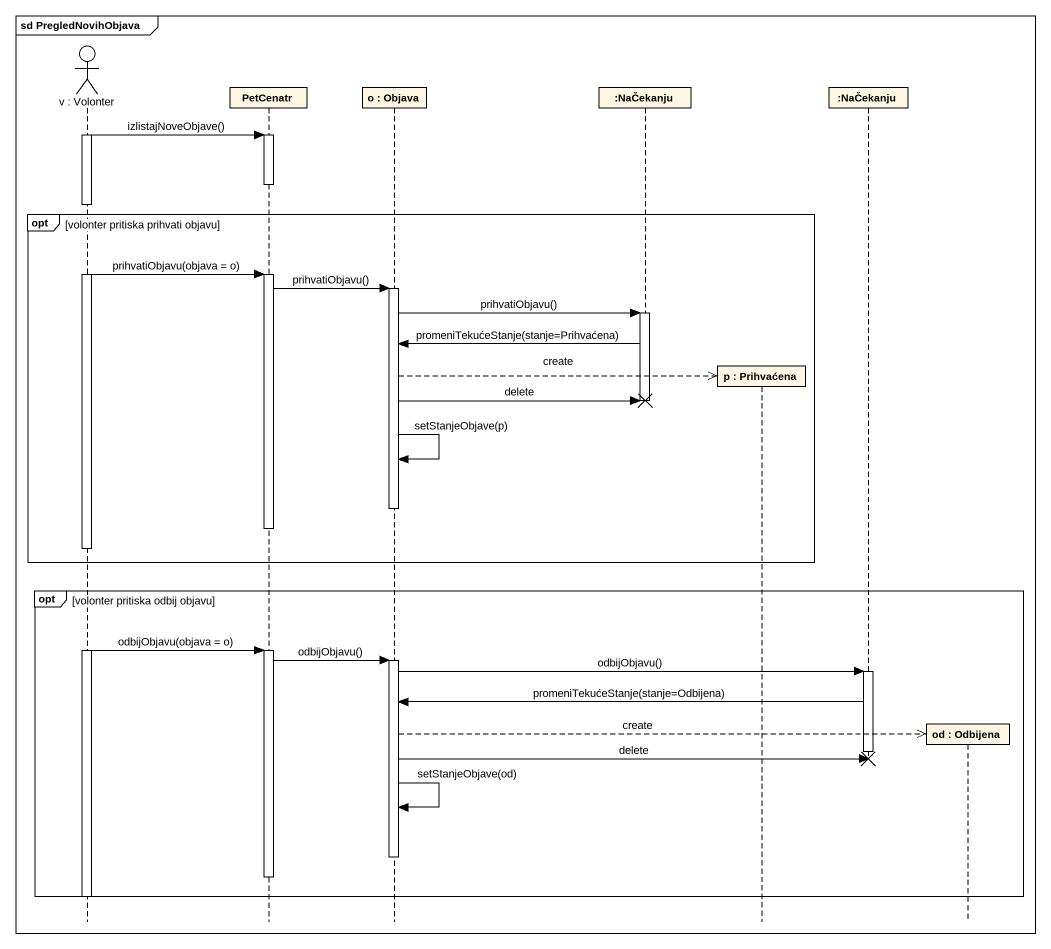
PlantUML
@startuml
mainframe sd PregledNovihObjava
hide footbox
actor "v : Volonter" as v
participant PetCenatr
participant "o : Objava" as o_
participant ":NaČekanju" as NaČekanju
participant "p : Prihvaćena" as p
participant ":NaČekanju" as NaČekanju_2
participant "od : Odbijena" as od

activate v
v -> PetCenatr : izlistajNoveObjave()
activate PetCenatr
deactivate PetCenatr
opt volonter pritiska prihvati objavu
  v -> PetCenatr : prihvatiObjavu(objava = o)
  activate PetCenatr
  PetCenatr -> o_ : prihvatiObjavu()
  activate o_
  o_ -> NaČekanju : prihvatiObjavu()
  activate NaČekanju
  NaČekanju -> o_ : promeniTekućeStanje(stanje=Prihvaćena)
  o_ -->> p ** : create
  o_ -> NaČekanju !! : delete
  deactivate NaČekanju
  o_ -> o_ : setStanjeObjave(p)
  deactivate o_
  deactivate PetCenatr
end
opt volonter pritiska odbij objavu
  v -> PetCenatr : odbijObjavu(objava = o)
  activate PetCenatr
  PetCenatr -> o_ : odbijObjavu()
  activate o_
  o_ -> NaČekanju_2 : odbijObjavu()
  activate NaČekanju_2
  NaČekanju_2 -> o_ : promeniTekućeStanje(stanje=Odbijena)
  o_ -->> od ** : create
  deactivate NaČekanju_2
  o_ -> NaČekanju_2 !! : delete
  o_ -> o_ : setStanjeObjave(od)
  deactivate o_
  deactivate PetCenatr
end
deactivate v
@enduml
